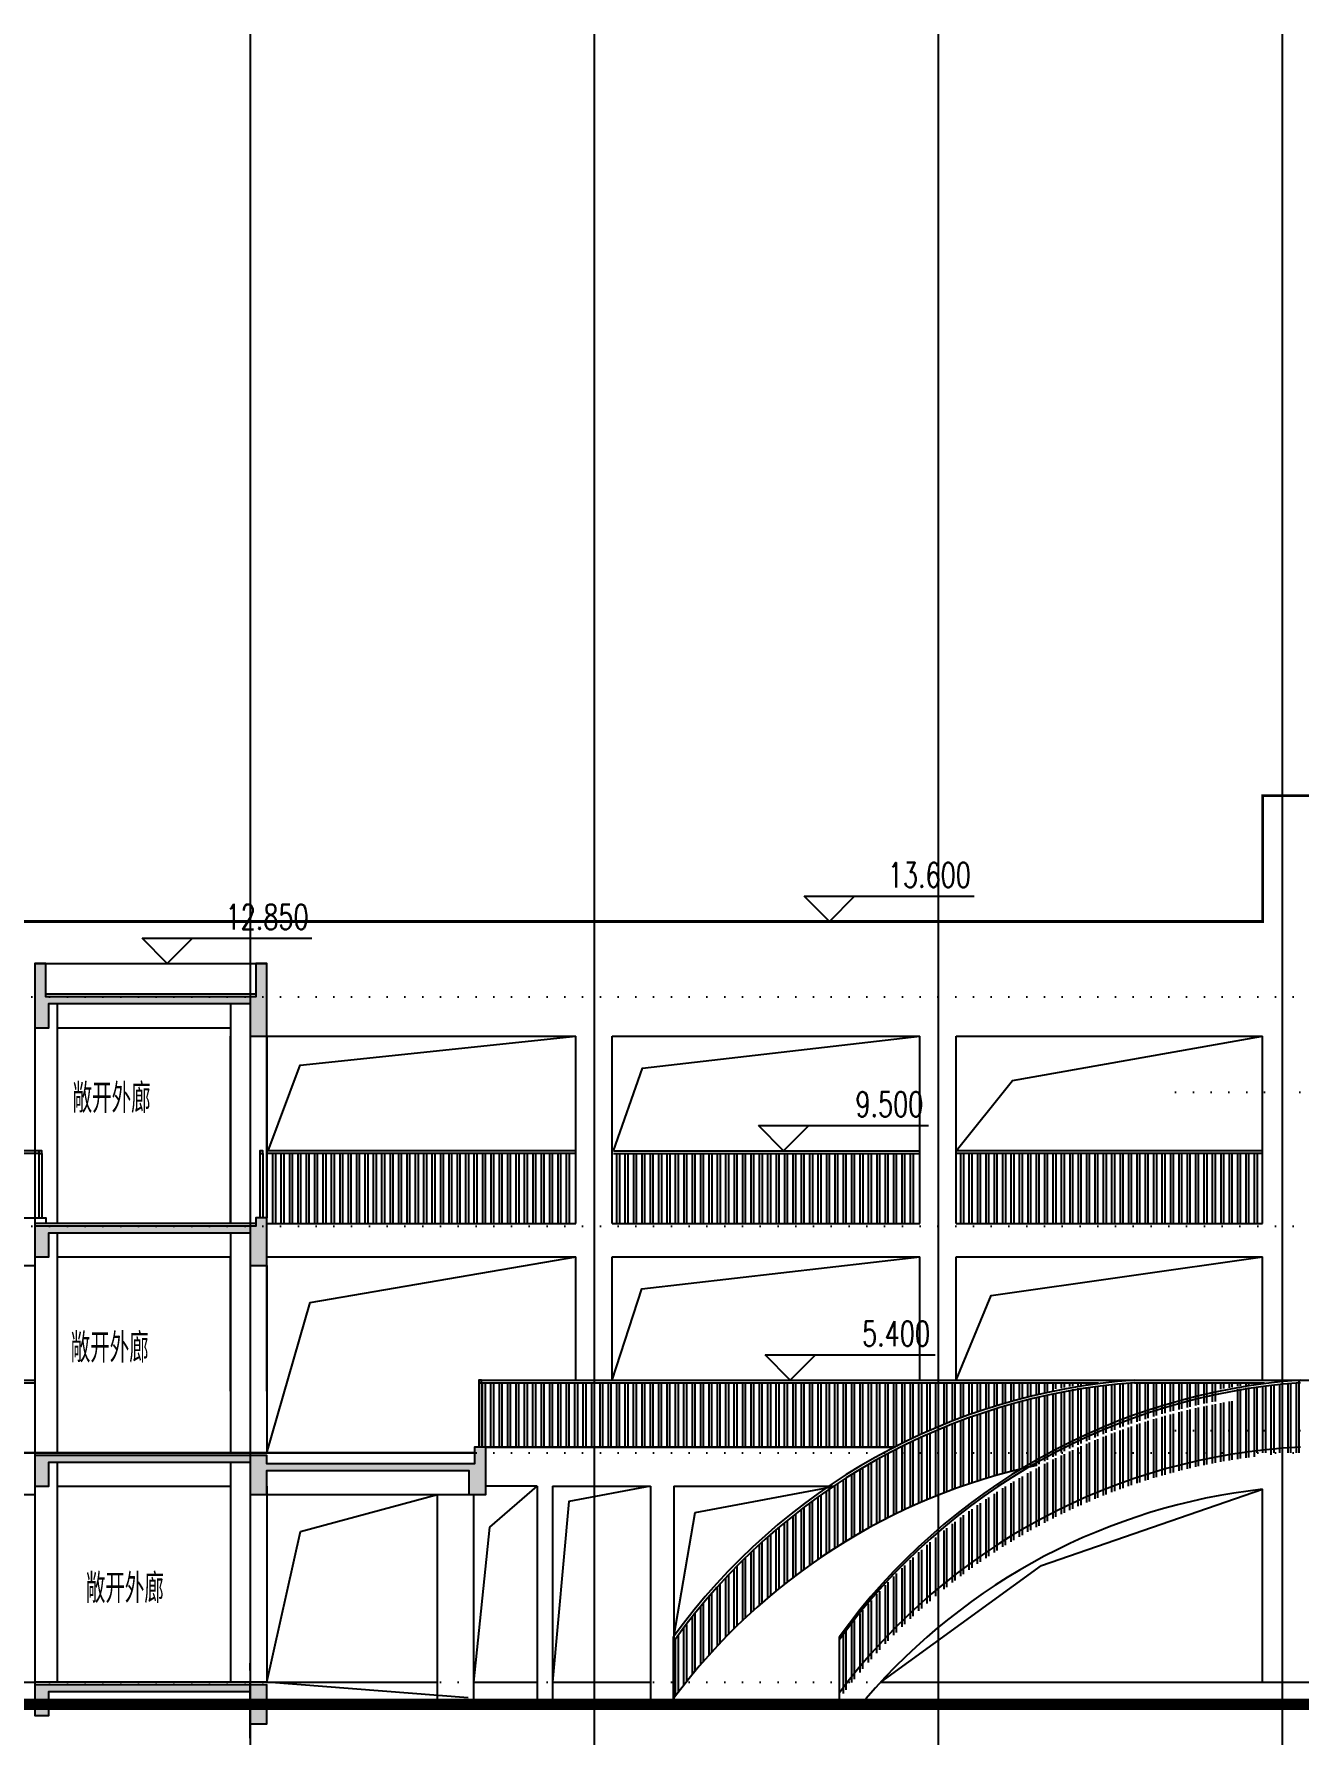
# Model space of a CAD drawing. Header units: millimetres. Extents: x -1048436 to -185795, y -983427 to 400387.
# Drawn here: x -734276 to -711662, y -853358 to -822942 of the extents above; entities that cross this region are included whole.
import ezdxf

# ---------------------------------------------------------------- set-up
doc = ezdxf.new("R2010")
doc.units = ezdxf.units.MM
doc.header["$LTSCALE"] = 500
doc.linetypes.add('1#游泳馆轴网$0$DOTE', pattern=[2.42, 2, -0.2, 0.02, -0.2])
doc.linetypes.add('DOT', pattern=[6.35, 0, -6.35])
for name, color, linetype in [('1#游泳馆轴网$0$建-轴线', 1, '1#游泳馆轴网$0$DOTE'), ('DIM_ELEV', 3, 'Continuous'), ('PUB_TEXT', 7, 'Continuous'), ('建-填充', 9, 'Continuous'), ('建-墙-混凝土墙', 6, 'Continuous'), ('建-文字', 4, 'Continuous'), ('建-楼梯-扶手栏杆', 3, 'Continuous'), ('建-看线', 8, 'Continuous'), ('楼层虚线', 1, 'Continuous')]:
    doc.layers.add(name, color=color, linetype=linetype)
doc.layers.add('建-非打-01', color=6, linetype='Continuous', plot=False)
doc.styles.add('_TCH_DIM', font='SIMPLEX', dxfattribs={"bigfont": 'GBCBIG'})
doc.styles.add('XD2008', font='xd-hzs.shx', dxfattribs={"width": 0.7, "bigfont": 'xd-hztxt.shx'})

msp = doc.modelspace()

# ---------------------------------------------------------------- hatches: boundary and pattern name
at = {"layer": '建-填充'}
h = msp.add_hatch(color=256, dxfattribs=at)
h.dxf.hatch_style = 1
h.paths.add_polyline_path([(-734263.3, -840710.4), (-734013.3, -840710.4), (-734013.3, -840280.4), (-730412.7, -840280.4), (-730412.7, -840860.4), (-730112.7, -840860.4), (-730112.7, -840160.4), (-730112.7, -839560.4), (-730312.7, -839560.4), (-730312.7, -840160.4), (-734063.3, -840160.4), (-734063.3, -839560.4), (-734263.3, -839560.4)])
h = msp.add_hatch(color=256, dxfattribs=at)
h.dxf.hatch_style = 1
h.paths.add_polyline_path([(-734263.3, -844260.4), (-734263.3, -844810.4), (-734013.3, -844810.4), (-734013.3, -844380.4), (-730412.7, -844380.4), (-730412.7, -844960.4), (-730112.7, -844960.4), (-730112.7, -844260.4), (-730112.7, -844110.4), (-730312.7, -844110.4), (-730312.7, -844260.4)])
h = msp.add_hatch(color=256, dxfattribs=at)
h.dxf.hatch_style = 1
h.paths.add_polyline_path([(-734263.3, -848360.4), (-734263.3, -848910.4), (-734013.3, -848910.4), (-734013.3, -848480.4), (-730412.7, -848480.4), (-730412.7, -849060.4), (-730112.7, -849060.4), (-730112.7, -848630.4), (-726500.5, -848630.4), (-726500.5, -849060.4), (-726200.5, -849060.4), (-726200.5, -848360.4), (-726200.5, -848210.4), (-726400.5, -848210.4), (-726400.5, -848510.4), (-730112.7, -848510.4), (-730112.7, -848360.4), (-730312.7, -848360.4)])
h = msp.add_hatch(color=256, dxfattribs=at)
h.dxf.hatch_style = 1
h.paths.add_polyline_path([(-734263.3, -852460.4), (-734263.3, -853010.4), (-734013.3, -853010.4), (-734013.3, -852580.4), (-730412.7, -852580.4), (-730412.7, -853160.4), (-730112.7, -853160.4), (-730112.7, -852460.4), (-730312.7, -852460.4)])

# ---------------------------------------------------------------- linework, layer by layer
for p, q in [((-712311.1, -838810.4), (-712311.1, -836560.4)), ((-712311.1, -836560.4), (-699062.4, -836560.4)), ((-742387.4, -838810.4), (-712311.1, -838810.4)), ((-734263.3, -839560.4), (-730112.7, -839560.4)), ((-733863.3, -840280.4), (-733863.3, -844210.4)), ((-730764.1, -840280.4), (-730764.1, -844210.4)), ((-734263.3, -840710.4), (-734263.3, -844260.4)), ((-730762.9, -844210.4), (-730762.9, -840860.4)), ((-730112.9, -840860.4), (-724587.4, -840860.4)), ((-730112.9, -844210.4), (-730112.9, -840860.4)), ((-730112.7, -840860.4), (-730112.7, -844110.4)), ((-724587.4, -844210.4), (-724587.4, -840860.4)), ((-723937.4, -840860.4), (-718437.4, -840860.4)), ((-723937.4, -844210.4), (-723937.4, -840860.4)), ((-718437.4, -844210.4), (-718437.4, -840860.4)), ((-717787.4, -840860.4), (-712311.1, -840860.4)), ((-717787.4, -844210.4), (-717787.4, -840860.4)), ((-712311.1, -844210.4), (-712311.1, -840860.4)), ((-733863.3, -844380.4), (-733863.3, -848310.4)), ((-730764.1, -844380.4), (-730764.1, -848310.4)), ((-734263.3, -844810.4), (-734263.3, -848360.4)), ((-730762.9, -847210.4), (-730762.9, -844810.4)), ((-730112.9, -847210.4), (-730112.9, -844810.4)), ((-729336.8, -845626.5), (-724587.4, -844810.4)), ((-724587.4, -847010.4), (-724587.4, -844810.4)), ((-723937.4, -847010.4), (-723937.4, -844810.4)), ((-718437.4, -847010.4), (-718437.4, -844810.4)), ((-717787.4, -847010.4), (-717787.4, -844810.4)), ((-712311.1, -847010.4), (-712311.1, -844810.4)), ((-738469.5, -844960.4), (-734263.3, -844960.4)), ((-730112.7, -844960.4), (-730112.7, -848310.4)), ((-730112.7, -848310.4), (-729336.8, -845626.5)), ((-718878.9, -848210.4), (-726200.5, -848210.4)), ((-726200.5, -848210.4), (-718878.9, -848210.4)), ((-726400.5, -848310.4), (-737864.7, -848310.4)), ((-737864.7, -848310.4), (-726400.5, -848310.4)), ((-733863.3, -848480.4), (-733863.3, -852410.4)), ((-730764.1, -848480.4), (-730764.1, -852410.4)), ((-738469.5, -849060.4), (-734263.3, -849060.4)), ((-734263.3, -848910.4), (-734263.3, -852410.4)), ((-730762.3, -848910.4), (-730762.3, -852410.4)), ((-730112.3, -848910.4), (-730112.7, -852410.4)), ((-730112.7, -849060.4), (-730112.7, -852410.4)), ((-730112.7, -849060.4), (-726500.5, -849060.4)), ((-727063.4, -852710.4), (-727063.4, -849060.4)), ((-726413.4, -852710.4), (-726413.4, -849060.4)), ((-725282.8, -848910.4), (-726200.5, -848910.4)), ((-725282.8, -848910.4), (-725282.8, -852710.4)), ((-725008.6, -848910.4), (-725008.6, -852710.4)), ((-725008.6, -848910.4), (-723252.9, -848910.4)), ((-725008.6, -848910.4), (-725008.6, -852710.4)), ((-723252.9, -848910.4), (-723252.9, -852710.4)), ((-722840.3, -848910.4), (-719948.2, -848910.4)), ((-722840.3, -848910.4), (-722840.3, -852710.4)), ((-712311.1, -852410.4), (-712311.1, -848963.8)), ((-722847.7, -851610.4), (-722847.7, -852710.4)), ((-738469.5, -852410.4), (-734263.3, -852410.4)), ((-730112.7, -852410.4), (-734263.3, -852410.4)), ((-734263, -852410.4), (-734263, -852710.4)), ((-730762.3, -852410.4), (-734263, -852410.4)), ((-726512.7, -852695.4), (-730112.7, -852410.4)), ((-730112.7, -852410.4), (-727063.4, -852410.4)), ((-726413.4, -852410.4), (-725282.8, -852410.4)), ((-725008.6, -852410.4), (-723252.9, -852410.4)), ((-719138.1, -852410.4), (-706712.4, -852410.4))]:
    msp.add_line(p, q)
for points, const_width in [([(-750581.2, -852710.4), (-750581.2, -829810.4), (-742387.4, -829810.4), (-742387.4, -838810.4), (-712311.1, -838810.4), (-712311.1, -836560.4), (-699062.4, -836560.4), (-699062.4, -840510.4), (-674762.4, -840510.4), (-674762.4, -849010.4), (-675362.4, -849010.4), (-675362.4, -852710.4)], 50), ([(-738469.5, -852810.4), (-668591, -852810.4)], 200)]:
    msp.add_lwpolyline(points, dxfattribs=dict(const_width=const_width))
for points in [[(-730312.7, -840110.4), (-734063.3, -840110.4)], [(-730087.4, -842910.4), (-729517.5, -841378.5), (-724587.4, -840860.4)], [(-723913.7, -842910.4), (-723397.7, -841435.2), (-718437.4, -840860.4)], [(-717787.4, -842910.4), (-716780.2, -841654.3), (-712311.1, -840860.4)], [(-738669.5, -843410.4), (-738669.5, -843310.4), (-738395.4, -843310.4), (-736835.4, -844110.4), (-734063.3, -844110.4), (-734063.3, -844210.4)], [(-730312.7, -844210.4), (-734263.3, -844210.4)], [(-730112.9, -844210.4), (-724587.4, -844210.4)], [(-723937.4, -844210.4), (-718437.4, -844210.4)], [(-717787.4, -844210.4), (-712311.1, -844210.4)], [(-730112.9, -844810.4), (-724587.4, -844810.4)], [(-723937.4, -844810.4), (-718437.4, -844810.4)], [(-723937.4, -847010.4), (-723407.2, -845377.6), (-718437.4, -844810.4)], [(-717787.4, -844810.4), (-712311.1, -844810.4)], [(-717787.4, -847010.4), (-717167.5, -845501.7), (-712311.1, -844810.4)], [(-726400.5, -848310.4), (-737864.7, -848310.4)], [(-730112.7, -852410.4), (-729510.5, -849718.6), (-727063.4, -849060.4)], [(-726413.4, -852410.4), (-726128.3, -849639.8), (-725282.8, -848910.4)], [(-723252.9, -848910.4), (-724715.8, -849183), (-725008.6, -852410.4)], [(-722840.3, -851600.4), (-722457.1, -849382.2), (-719948.2, -848910.4)], [(-719138.1, -852410.4), (-716262.9, -850327), (-712311.1, -848963.8)]]:
    msp.add_lwpolyline(points)
for centre, start, end in [((-711111.6, -859124.4), 92.75822, 143.40491), ((-714075.1, -859224.4), 102.04731, 143.40491), ((-711111.6, -859824.4), 96.30247, 139.37785)]:
    msp.add_arc(centre, 10926.6, start, end)
at = {"layer": '1#游泳馆轴网$0$建-轴线'}
msp.add_lwpolyline([(-730412.7, -854624.8), (-730412.7, -852074.2)], dxfattribs=at)
at = {"layer": 'DIM_ELEV'}
for p, q in [((-720054.9, -838810.4), (-720504.9, -838360.4)), ((-720504.9, -838360.4), (-717467.4, -838360.4)), ((-720054.9, -838810.4), (-719604.9, -838360.4)), ((-721104.9, -838810.4), (-719604.9, -838810.4)), ((-731894.2, -839560.4), (-732344.2, -839110.4)), ((-732344.2, -839110.4), (-729306.7, -839110.4)), ((-731894.2, -839560.4), (-731444.2, -839110.4)), ((-732944.2, -839560.4), (-731444.2, -839560.4)), ((-720874.4, -842910.4), (-721324.4, -842460.4)), ((-721324.4, -842460.4), (-718286.9, -842460.4)), ((-720874.4, -842910.4), (-720424.4, -842460.4)), ((-721924.4, -842910.4), (-720424.4, -842910.4)), ((-720755, -847010.4), (-721205, -846560.4)), ((-721205, -846560.4), (-718167.5, -846560.4)), ((-720755, -847010.4), (-720305, -846560.4)), ((-721805, -847010.4), (-720305, -847010.4))]:
    msp.add_line(p, q, dxfattribs=at)
at = {"layer": '建-墙-混凝土墙'}
for points in [[(-734263.3, -840710.4), (-734013.3, -840710.4), (-734013.3, -840280.4), (-730412.7, -840280.4), (-730412.7, -840860.4), (-730112.7, -840860.4), (-730112.7, -840160.4), (-730112.7, -839560.4), (-730312.7, -839560.4), (-730312.7, -840160.4), (-734063.3, -840160.4), (-734063.3, -839560.4), (-734263.3, -839560.4), (-734263.3, -840710.4)], [(-734263.3, -848360.4), (-734263.3, -848910.4), (-734013.3, -848910.4), (-734013.3, -848480.4), (-730412.7, -848480.4), (-730412.7, -849060.4), (-730112.7, -849060.4), (-730112.7, -848630.4), (-726500.5, -848630.4), (-726500.5, -849060.4), (-726200.5, -849060.4), (-726200.5, -848360.4), (-726200.5, -848210.4), (-726400.5, -848210.4), (-726400.5, -848510.4), (-730112.7, -848510.4), (-730112.7, -848360.4), (-730112.7, -848360.4), (-730312.7, -848360.4), (-730312.7, -848360.4), (-734263.3, -848360.4)]]:
    msp.add_lwpolyline(points, dxfattribs=at)
for points in [[(-734263.3, -844260.4), (-734263.3, -844810.4), (-734013.3, -844810.4), (-734013.3, -844380.4), (-730412.7, -844380.4), (-730412.7, -844960.4), (-730112.7, -844960.4), (-730112.7, -844260.4), (-730112.7, -844110.4), (-730312.7, -844110.4), (-730312.7, -844260.4)], [(-734263.3, -852460.4), (-734263.3, -853010.4), (-734013.3, -853010.4), (-734013.3, -852580.4), (-730412.7, -852580.4), (-730412.7, -853160.4), (-730112.7, -853160.4), (-730112.7, -852460.4), (-730112.7, -852460.4), (-730312.7, -852460.4), (-730312.7, -852460.4)]]:
    msp.add_lwpolyline(points, close=True, dxfattribs=at)
at = {"layer": '建-楼梯-扶手栏杆'}
for p, q in [((-734188.3, -842960.4), (-736871.6, -842960.4)), ((-734188.3, -842910.4), (-736859.5, -842910.4)), ((-734188.3, -842960.4), (-734188.3, -844110.4)), ((-734138.3, -842960.4), (-734138.3, -844110.4)), ((-730237.7, -842960.4), (-730237.7, -844110.4)), ((-730187.7, -842960.4), (-730187.7, -844110.4)), ((-724611.1, -842910.4), (-730087.4, -842910.4)), ((-724611.1, -842960.4), (-730087.4, -842960.4)), ((-730011.1, -842960.4), (-730011.1, -844210.4)), ((-729961.1, -842960.4), (-729961.1, -844210.4)), ((-729861.1, -842960.4), (-729861.1, -844210.4)), ((-729811.1, -842960.4), (-729811.1, -844210.4)), ((-729711.1, -842960.4), (-729711.1, -844210.4)), ((-729661.1, -842960.4), (-729661.1, -844210.4)), ((-729561.1, -842960.4), (-729561.1, -844210.4)), ((-729511.1, -842960.4), (-729511.1, -844210.4)), ((-729411.1, -842960.4), (-729411.1, -844210.4)), ((-729361.1, -842960.4), (-729361.1, -844210.4)), ((-729261.1, -842960.4), (-729261.1, -844210.4)), ((-729211.1, -842960.4), (-729211.1, -844210.4)), ((-729111.1, -842960.4), (-729111.1, -844210.4)), ((-729061.1, -842960.4), (-729061.1, -844210.4)), ((-728961.1, -842960.4), (-728961.1, -844210.4)), ((-728911.1, -842960.4), (-728911.1, -844210.4)), ((-728811.1, -842960.4), (-728811.1, -844210.4)), ((-728761.1, -842960.4), (-728761.1, -844210.4)), ((-728661.1, -842960.4), (-728661.1, -844210.4)), ((-728611.1, -842960.4), (-728611.1, -844210.4)), ((-728511.1, -842960.4), (-728511.1, -844210.4)), ((-728461.1, -842960.4), (-728461.1, -844210.4)), ((-728361.1, -842960.4), (-728361.1, -844210.4)), ((-728311.1, -842960.4), (-728311.1, -844210.4)), ((-728211.1, -842960.4), (-728211.1, -844210.4)), ((-728161.1, -842960.4), (-728161.1, -844210.4)), ((-728061.1, -842960.4), (-728061.1, -844210.4)), ((-728011.1, -842960.4), (-728011.1, -844210.4)), ((-727911.1, -842960.4), (-727911.1, -844210.4)), ((-727861.1, -842960.4), (-727861.1, -844210.4)), ((-727761.1, -842960.4), (-727761.1, -844210.4)), ((-727711.1, -842960.4), (-727711.1, -844210.4)), ((-727611.1, -842960.4), (-727611.1, -844210.4)), ((-727561.1, -842960.4), (-727561.1, -844210.4)), ((-727461.1, -842960.4), (-727461.1, -844210.4)), ((-727411.1, -842960.4), (-727411.1, -844210.4)), ((-727311.1, -842960.4), (-727311.1, -844210.4)), ((-727261.1, -842960.4), (-727261.1, -844210.4)), ((-727161.1, -842960.4), (-727161.1, -844210.4)), ((-727111.1, -842960.4), (-727111.1, -844210.4)), ((-727011.1, -842960.4), (-727011.1, -844210.4)), ((-726961.1, -842960.4), (-726961.1, -844210.4)), ((-726861.1, -842960.4), (-726861.1, -844210.4)), ((-726811.1, -842960.4), (-726811.1, -844210.4)), ((-726711.1, -842960.4), (-726711.1, -844210.4)), ((-726661.1, -842960.4), (-726661.1, -844210.4)), ((-726561.1, -842960.4), (-726561.1, -844210.4)), ((-726511.1, -842960.4), (-726511.1, -844210.4)), ((-726411.1, -842960.4), (-726411.1, -844210.4)), ((-726361.1, -842960.4), (-726361.1, -844210.4)), ((-726261.1, -842960.4), (-726261.1, -844210.4)), ((-726211.1, -842960.4), (-726211.1, -844210.4)), ((-726111.1, -842960.4), (-726111.1, -844210.4)), ((-726061.1, -842960.4), (-726061.1, -844210.4)), ((-725961.1, -842960.4), (-725961.1, -844210.4)), ((-725911.1, -842960.4), (-725911.1, -844210.4)), ((-725811.1, -842960.4), (-725811.1, -844210.4)), ((-725761.1, -842960.4), (-725761.1, -844210.4)), ((-725661.1, -842960.4), (-725661.1, -844210.4)), ((-725611.1, -842960.4), (-725611.1, -844210.4)), ((-725511.1, -842960.4), (-725511.1, -844210.4)), ((-725461.1, -842960.4), (-725461.1, -844210.4)), ((-725361.1, -842960.4), (-725361.1, -844210.4)), ((-725311.1, -842960.4), (-725311.1, -844210.4)), ((-725211.1, -842960.4), (-725211.1, -844210.4)), ((-725161.1, -842960.4), (-725161.1, -844210.4)), ((-725061.1, -842960.4), (-725061.1, -844210.4)), ((-725011.1, -842960.4), (-725011.1, -844210.4)), ((-724911.1, -842960.4), (-724911.1, -844210.4)), ((-724861.1, -842960.4), (-724861.1, -844210.4)), ((-724761.1, -842960.4), (-724761.1, -844210.4)), ((-724711.1, -842960.4), (-724711.1, -844210.4)), ((-723913.7, -842910.4), (-718437.4, -842910.4)), ((-723913.7, -842960.4), (-718437.4, -842960.4)), ((-723861.1, -842960.4), (-723861.1, -844210.4)), ((-723811.1, -842960.4), (-723811.1, -844210.4)), ((-723711.1, -842960.4), (-723711.1, -844210.4)), ((-723661.1, -842960.4), (-723661.1, -844210.4)), ((-723561.1, -842960.4), (-723561.1, -844210.4)), ((-723511.1, -842960.4), (-723511.1, -844210.4)), ((-723411.1, -842960.4), (-723411.1, -844210.4)), ((-723361.1, -842960.4), (-723361.1, -844210.4)), ((-723261.1, -842960.4), (-723261.1, -844210.4)), ((-723211.1, -842960.4), (-723211.1, -844210.4)), ((-723111.1, -842960.4), (-723111.1, -844210.4)), ((-723061.1, -842960.4), (-723061.1, -844210.4)), ((-722961.1, -842960.4), (-722961.1, -844210.4)), ((-722911.1, -842960.4), (-722911.1, -844210.4)), ((-722811.1, -842960.4), (-722811.1, -844210.4)), ((-722761.1, -842960.4), (-722761.1, -844210.4)), ((-722661.1, -842960.4), (-722661.1, -844210.4)), ((-722611.1, -842960.4), (-722611.1, -844210.4)), ((-722511.1, -842960.4), (-722511.1, -844210.4)), ((-722461.1, -842960.4), (-722461.1, -844210.4)), ((-722361.1, -842960.4), (-722361.1, -844210.4)), ((-722311.1, -842960.4), (-722311.1, -844210.4)), ((-722211.1, -842960.4), (-722211.1, -844210.4)), ((-722161.1, -842960.4), (-722161.1, -844210.4)), ((-722061.1, -842960.4), (-722061.1, -844210.4)), ((-722011.1, -842960.4), (-722011.1, -844210.4)), ((-721911.1, -842960.4), (-721911.1, -844210.4)), ((-721861.1, -842960.4), (-721861.1, -844210.4)), ((-721761.1, -842960.4), (-721761.1, -844210.4)), ((-721711.1, -842960.4), (-721711.1, -844210.4)), ((-721611.1, -842960.4), (-721611.1, -844210.4)), ((-721561.1, -842960.4), (-721561.1, -844210.4)), ((-721461.1, -842960.4), (-721461.1, -844210.4)), ((-721411.1, -842960.4), (-721411.1, -844210.4)), ((-721311.1, -842960.4), (-721311.1, -844210.4)), ((-721261.1, -842960.4), (-721261.1, -844210.4)), ((-721161.1, -842960.4), (-721161.1, -844210.4)), ((-721111.1, -842960.4), (-721111.1, -844210.4)), ((-721011.1, -842960.4), (-721011.1, -844210.4)), ((-720961.1, -842960.4), (-720961.1, -844210.4)), ((-720861.1, -842960.4), (-720861.1, -844210.4)), ((-720811.1, -842960.4), (-720811.1, -844210.4)), ((-720711.1, -842960.4), (-720711.1, -844210.4)), ((-720661.1, -842960.4), (-720661.1, -844210.4)), ((-720561.1, -842960.4), (-720561.1, -844210.4)), ((-720511.1, -842960.4), (-720511.1, -844210.4)), ((-720411.1, -842960.4), (-720411.1, -844210.4)), ((-720361.1, -842960.4), (-720361.1, -844210.4)), ((-720261.1, -842960.4), (-720261.1, -844210.4)), ((-720211.1, -842960.4), (-720211.1, -844210.4)), ((-720111.1, -842960.4), (-720111.1, -844210.4)), ((-720061.1, -842960.4), (-720061.1, -844210.4)), ((-719961.1, -842960.4), (-719961.1, -844210.4)), ((-719911.1, -842960.4), (-719911.1, -844210.4)), ((-719811.1, -842960.4), (-719811.1, -844210.4)), ((-719761.1, -842960.4), (-719761.1, -844210.4)), ((-719661.1, -842960.4), (-719661.1, -844210.4)), ((-719611.1, -842960.4), (-719611.1, -844210.4)), ((-719511.1, -842960.4), (-719511.1, -844210.4)), ((-719461.1, -842960.4), (-719461.1, -844210.4)), ((-719361.1, -842960.4), (-719361.1, -844210.4)), ((-719311.1, -842960.4), (-719311.1, -844210.4)), ((-719211.1, -842960.4), (-719211.1, -844210.4)), ((-719161.1, -842960.4), (-719161.1, -844210.4)), ((-719061.1, -842960.4), (-719061.1, -844210.4)), ((-719011.1, -842960.4), (-719011.1, -844210.4)), ((-718911.1, -842960.4), (-718911.1, -844210.4)), ((-718861.1, -842960.4), (-718861.1, -844210.4)), ((-718761.1, -842960.4), (-718761.1, -844210.4)), ((-718711.1, -842960.4), (-718711.1, -844210.4)), ((-718611.1, -842960.4), (-718611.1, -844210.4)), ((-718561.1, -842960.4), (-718561.1, -844210.4)), ((-712311.1, -842910.4), (-717787.4, -842910.4)), ((-712311.1, -842960.4), (-717787.4, -842960.4)), ((-717711.1, -842960.4), (-717711.1, -844210.4)), ((-717661.1, -842960.4), (-717661.1, -844210.4)), ((-717561.1, -842960.4), (-717561.1, -844210.4)), ((-717511.1, -842960.4), (-717511.1, -844210.4)), ((-717411.1, -842960.4), (-717411.1, -844210.4)), ((-717361.1, -842960.4), (-717361.1, -844210.4)), ((-717261.1, -842960.4), (-717261.1, -844210.4)), ((-717211.1, -842960.4), (-717211.1, -844210.4)), ((-717111.1, -842960.4), (-717111.1, -844210.4)), ((-717061.1, -842960.4), (-717061.1, -844210.4)), ((-716961.1, -842960.4), (-716961.1, -844210.4)), ((-716911.1, -842960.4), (-716911.1, -844210.4)), ((-716811.1, -842960.4), (-716811.1, -844210.4)), ((-716761.1, -842960.4), (-716761.1, -844210.4)), ((-716661.1, -842960.4), (-716661.1, -844210.4)), ((-716611.1, -842960.4), (-716611.1, -844210.4)), ((-716511.1, -842960.4), (-716511.1, -844210.4)), ((-716461.1, -842960.4), (-716461.1, -844210.4)), ((-716361.1, -842960.4), (-716361.1, -844210.4)), ((-716311.1, -842960.4), (-716311.1, -844210.4)), ((-716211.1, -842960.4), (-716211.1, -844210.4)), ((-716161.1, -842960.4), (-716161.1, -844210.4)), ((-716061.1, -842960.4), (-716061.1, -844210.4)), ((-716011.1, -842960.4), (-716011.1, -844210.4)), ((-715911.1, -842960.4), (-715911.1, -844210.4)), ((-715861.1, -842960.4), (-715861.1, -844210.4)), ((-715761.1, -842960.4), (-715761.1, -844210.4)), ((-715711.1, -842960.4), (-715711.1, -844210.4)), ((-715611.1, -842960.4), (-715611.1, -844210.4)), ((-715561.1, -842960.4), (-715561.1, -844210.4)), ((-715461.1, -842960.4), (-715461.1, -844210.4)), ((-715411.1, -842960.4), (-715411.1, -844210.4)), ((-715311.1, -842960.4), (-715311.1, -844210.4)), ((-715261.1, -842960.4), (-715261.1, -844210.4)), ((-715161.1, -842960.4), (-715161.1, -844210.4)), ((-715111.1, -842960.4), (-715111.1, -844210.4)), ((-715011.1, -842960.4), (-715011.1, -844210.4)), ((-714961.1, -842960.4), (-714961.1, -844210.4)), ((-714861.1, -842960.4), (-714861.1, -844210.4)), ((-714811.1, -842960.4), (-714811.1, -844210.4)), ((-714711.1, -842960.4), (-714711.1, -844210.4)), ((-714661.1, -842960.4), (-714661.1, -844210.4)), ((-714561.1, -842960.4), (-714561.1, -844210.4)), ((-714511.1, -842960.4), (-714511.1, -844210.4)), ((-714411.1, -842960.4), (-714411.1, -844210.4)), ((-714361.1, -842960.4), (-714361.1, -844210.4)), ((-714261.1, -842960.4), (-714261.1, -844210.4)), ((-714211.1, -842960.4), (-714211.1, -844210.4)), ((-714111.1, -842960.4), (-714111.1, -844210.4)), ((-714061.1, -842960.4), (-714061.1, -844210.4)), ((-713961.1, -842960.4), (-713961.1, -844210.4)), ((-713911.1, -842960.4), (-713911.1, -844210.4)), ((-713811.1, -842960.4), (-713811.1, -844210.4)), ((-713761.1, -842960.4), (-713761.1, -844210.4)), ((-713661.1, -842960.4), (-713661.1, -844210.4)), ((-713611.1, -842960.4), (-713611.1, -844210.4)), ((-713511.1, -842960.4), (-713511.1, -844210.4)), ((-713461.1, -842960.4), (-713461.1, -844210.4)), ((-713361.1, -842960.4), (-713361.1, -844210.4)), ((-713311.1, -842960.4), (-713311.1, -844210.4)), ((-713211.1, -842960.4), (-713211.1, -844210.4)), ((-713161.1, -842960.4), (-713161.1, -844210.4)), ((-713061.1, -842960.4), (-713061.1, -844210.4)), ((-713011.1, -842960.4), (-713011.1, -844210.4)), ((-712911.1, -842960.4), (-712911.1, -844210.4)), ((-712861.1, -842960.4), (-712861.1, -844210.4)), ((-712761.1, -842960.4), (-712761.1, -844210.4)), ((-712711.1, -842960.4), (-712711.1, -844210.4)), ((-712611.1, -842960.4), (-712611.1, -844210.4)), ((-712561.1, -842960.4), (-712561.1, -844210.4)), ((-712461.1, -842960.4), (-712461.1, -844210.4)), ((-712411.1, -842960.4), (-712411.1, -844210.4)), ((-737864.7, -847010.4), (-734263.3, -847010.4)), ((-737864.7, -847060.4), (-734263.3, -847060.4)), ((-726325.2, -847010.4), (-706112.4, -847010.4)), ((-726325.2, -847060.4), (-715243.5, -847060.4)), ((-726325.2, -847060.4), (-726325.2, -848210.4)), ((-726275.2, -847060.4), (-726275.2, -848210.4)), ((-726262.4, -847060.4), (-726262.4, -848210.4)), ((-726212.4, -847060.4), (-726212.4, -848210.4)), ((-726112.4, -847060.4), (-726112.4, -848210.4)), ((-726062.4, -847060.4), (-726062.4, -848210.4)), ((-725962.4, -847060.4), (-725962.4, -848210.4)), ((-725912.4, -847060.4), (-725912.4, -848210.4)), ((-725812.4, -847060.4), (-725812.4, -848210.4)), ((-725762.4, -847060.4), (-725762.4, -848210.4)), ((-725662.4, -847060.4), (-725662.4, -848210.4)), ((-725612.4, -847060.4), (-725612.4, -848210.4)), ((-725512.4, -847060.4), (-725512.4, -848210.4)), ((-725462.4, -847060.4), (-725462.4, -848210.4)), ((-725362.4, -847060.4), (-725362.4, -848210.4)), ((-725312.4, -847060.4), (-725312.4, -848210.4)), ((-725212.4, -847060.4), (-725212.4, -848210.4)), ((-725162.4, -847060.4), (-725162.4, -848210.4)), ((-725062.4, -847060.4), (-725062.4, -848210.4)), ((-725012.4, -847060.4), (-725012.4, -848210.4)), ((-724912.4, -847060.4), (-724912.4, -848210.4)), ((-724862.4, -847060.4), (-724862.4, -848210.4)), ((-724762.4, -847060.4), (-724762.4, -848210.4)), ((-724712.4, -847060.4), (-724712.4, -848210.4)), ((-724612.4, -847060.4), (-724612.4, -848210.4)), ((-724562.4, -847060.4), (-724562.4, -848210.4)), ((-724462.4, -847060.4), (-724462.4, -848210.4)), ((-724412.4, -847060.4), (-724412.4, -848210.4)), ((-724312.4, -847060.4), (-724312.4, -848210.4)), ((-724262.4, -847060.4), (-724262.4, -848210.4)), ((-724162.4, -847060.4), (-724162.4, -848210.4)), ((-724112.4, -847060.4), (-724112.4, -848210.4)), ((-724012.4, -847060.4), (-724012.4, -848210.4)), ((-723962.4, -847060.4), (-723962.4, -848210.4)), ((-723862.4, -847060.4), (-723862.4, -848210.4)), ((-723812.4, -847060.4), (-723812.4, -848210.4)), ((-723712.4, -847060.4), (-723712.4, -848210.4)), ((-723662.4, -847060.4), (-723662.4, -848210.4)), ((-723562.4, -847060.4), (-723562.4, -848210.4)), ((-723512.4, -847060.4), (-723512.4, -848210.4)), ((-723412.4, -847060.4), (-723412.4, -848210.4)), ((-723362.4, -847060.4), (-723362.4, -848210.4)), ((-723262.4, -847060.4), (-723262.4, -848210.4)), ((-723212.4, -847060.4), (-723212.4, -848210.4)), ((-723112.4, -847060.4), (-723112.4, -848210.4)), ((-723062.4, -847060.4), (-723062.4, -848210.4)), ((-722962.4, -847060.4), (-722962.4, -848210.4)), ((-722912.4, -847060.4), (-722912.4, -848210.4)), ((-722812.4, -847060.4), (-722812.4, -848210.4)), ((-722762.4, -847060.4), (-722762.4, -848210.4)), ((-722662.4, -847060.4), (-722662.4, -848210.4)), ((-722612.4, -847060.4), (-722612.4, -848210.4)), ((-722512.4, -847060.4), (-722512.4, -848210.4)), ((-722462.4, -847060.4), (-722462.4, -848210.4)), ((-722362.4, -847060.4), (-722362.4, -848210.4)), ((-722312.4, -847060.4), (-722312.4, -848210.4)), ((-722212.4, -847060.4), (-722212.4, -848210.4)), ((-722162.4, -847060.4), (-722162.4, -848210.4)), ((-722062.4, -847060.4), (-722062.4, -848210.4)), ((-722012.4, -847060.4), (-722012.4, -848210.4)), ((-721912.4, -847060.4), (-721912.4, -848210.4)), ((-721862.4, -847060.4), (-721862.4, -848210.4)), ((-721762.4, -847060.4), (-721762.4, -848210.4)), ((-721712.4, -847060.4), (-721712.4, -848210.4)), ((-721612.4, -847060.4), (-721612.4, -848210.4)), ((-721562.4, -847060.4), (-721562.4, -848210.4)), ((-721462.4, -847060.4), (-721462.4, -848210.4)), ((-721412.4, -847060.4), (-721412.4, -848210.4)), ((-721312.4, -847060.4), (-721312.4, -848210.4)), ((-721262.4, -847060.4), (-721262.4, -848210.4)), ((-721162.4, -847060.4), (-721162.4, -848210.4)), ((-721112.4, -847060.4), (-721112.4, -848210.4)), ((-721012.4, -847060.4), (-721012.4, -848210.4)), ((-720962.4, -847060.4), (-720962.4, -848210.4)), ((-720862.4, -847060.4), (-720862.4, -848210.4)), ((-720812.4, -847060.4), (-720812.4, -848210.4)), ((-720712.4, -847060.4), (-720712.4, -848210.4)), ((-720662.4, -847060.4), (-720662.4, -848210.4)), ((-720562.4, -847060.4), (-720562.4, -848210.4)), ((-720512.4, -847060.4), (-720512.4, -848210.4)), ((-720412.4, -847060.4), (-720412.4, -848210.4)), ((-720362.4, -847060.4), (-720362.4, -848210.4)), ((-720262.4, -847060.4), (-720262.4, -848210.4)), ((-720212.4, -847060.4), (-720212.4, -848210.4)), ((-720112.4, -847060.4), (-720112.4, -848210.4)), ((-720062.4, -847060.4), (-720062.4, -848210.4)), ((-719962.4, -847060.4), (-719962.4, -848210.4)), ((-719912.4, -847060.4), (-719912.4, -848210.4)), ((-719812.4, -847060.4), (-719812.4, -848210.4)), ((-719762.4, -847060.4), (-719762.4, -848210.4)), ((-719662.4, -847060.4), (-719662.4, -848210.4)), ((-719612.4, -847060.4), (-719612.4, -848210.4)), ((-719512.4, -847060.4), (-719512.4, -848210.4)), ((-719462.4, -847060.4), (-719462.4, -848210.4)), ((-719362.4, -847060.4), (-719362.4, -848210.4)), ((-719312.4, -847060.4), (-719312.4, -848210.4)), ((-719212.4, -847060.4), (-719212.4, -848210.4)), ((-719162.4, -847060.4), (-719162.4, -848210.4)), ((-719062.4, -847060.4), (-719062.4, -848210.4)), ((-719012.4, -847060.4), (-719012.4, -848210.4)), ((-718912.4, -847060.4), (-718912.4, -848226.9)), ((-718862.4, -847060.4), (-718862.4, -848194.4)), ((-718762.4, -847060.4), (-718762.4, -848144.1)), ((-718712.4, -847060.4), (-718712.4, -848119.5)), ((-718612.4, -847060.4), (-718612.4, -848071.1)), ((-718562.4, -847060.4), (-718562.4, -848047.3)), ((-718462.4, -847060.4), (-718462.4, -848000.7)), ((-718412.4, -847060.4), (-718412.4, -847977.9)), ((-718312.4, -847060.4), (-718312.4, -847933.1)), ((-718262.4, -847060.4), (-718262.4, -847911.2)), ((-718162.4, -847060.4), (-718162.4, -847868.1)), ((-718112.4, -847060.4), (-718112.4, -850835.1)), ((-718012.4, -847060.4), (-718012.4, -847805.7)), ((-717962.4, -847060.4), (-717962.4, -847785.5)), ((-717862.4, -847060.4), (-717862.4, -847745.9)), ((-717812.4, -847060.4), (-717812.4, -847726.5)), ((-717712.4, -847060.4), (-717712.4, -847688.5)), ((-717662.4, -847060.4), (-717662.4, -847670)), ((-717562.4, -847060.4), (-717562.4, -847633.6)), ((-717512.4, -847060.4), (-717512.4, -847615.9)), ((-717412.4, -847060.4), (-717412.4, -847581.2)), ((-717362.4, -847060.4), (-717362.4, -847564.2)), ((-717262.4, -847060.4), (-717262.4, -847531.1)), ((-717212.4, -847060.4), (-717212.4, -847514.9)), ((-717112.4, -847060.4), (-717112.4, -847483.3)), ((-717062.4, -847060.4), (-717062.4, -847467.9)), ((-716962.4, -847060.4), (-716962.4, -847437.9)), ((-716912.4, -847060.4), (-716912.4, -847423.3)), ((-716812.4, -847060.4), (-716812.4, -847394.8)), ((-716762.4, -847060.4), (-716762.4, -847380.9)), ((-716662.4, -847060.4), (-716662.4, -847353.9)), ((-716612.4, -847060.4), (-716612.4, -847340.8)), ((-716512.4, -847060.4), (-716512.4, -847315.3)), ((-716462.4, -847060.4), (-716462.4, -847302.9)), ((-716362.4, -847060.4), (-716362.4, -847278.9)), ((-716312.4, -847060.4), (-716312.4, -847267.2)), ((-716212.4, -847060.4), (-716212.4, -847244.6)), ((-716162.4, -847060.4), (-716162.4, -847233.7)), ((-716062.4, -847060.4), (-716062.4, -847212.6)), ((-716012.4, -847060.4), (-716012.4, -847170.9)), ((-715912.4, -847060.4), (-715912.4, -847153.3)), ((-715862.4, -847060.4), (-715862.4, -847144.9)), ((-715762.4, -847060.4), (-715762.4, -847128.8)), ((-715712.4, -847060.4), (-715712.4, -847121.1)), ((-715612.4, -847060.4), (-715612.4, -847106.4)), ((-715562.4, -847060.4), (-715562.4, -847099.5)), ((-715462.4, -847060.4), (-715462.4, -847086.2)), ((-715412.4, -847060.4), (-715412.4, -847079.9)), ((-715312.4, -847060.4), (-715312.4, -847068)), ((-715262.4, -847060.4), (-715262.4, -847062.5)), ((-714712.4, -847066.4), (-714712.4, -847808.1)), ((-714662.4, -847063.6), (-714662.4, -847790.8)), ((-714599.7, -847060.4), (-712280.1, -847060.4)), ((-714562.4, -847060.4), (-714562.4, -847757)), ((-714512.4, -847060.4), (-714512.4, -847740.5)), ((-714412.4, -847060.4), (-714412.4, -847708.3)), ((-714362.4, -847060.4), (-714362.4, -847692.5)), ((-714262.4, -847060.4), (-714262.4, -847661.9)), ((-714212.4, -847060.4), (-714212.4, -847647)), ((-714112.4, -847060.4), (-714112.4, -847617.9)), ((-714062.4, -847060.4), (-714062.4, -847603.7)), ((-713962.4, -847060.4), (-713962.4, -847576.2)), ((-713912.4, -847060.4), (-713912.4, -847562.8)), ((-713812.4, -847060.4), (-713812.4, -847536.8)), ((-713762.4, -847060.4), (-713762.4, -847524.2)), ((-713662.4, -847060.4), (-713662.4, -847499.7)), ((-713612.4, -847060.4), (-713612.4, -847487.8)), ((-713512.4, -847060.4), (-713512.4, -847464.8)), ((-713462.4, -847060.4), (-713462.4, -847453.6)), ((-713362.4, -847060.4), (-713362.4, -847432.1)), ((-713312.4, -847060.4), (-713312.4, -847421.7)), ((-713212.4, -847060.4), (-713212.4, -847401.6)), ((-713162.4, -847060.4), (-713162.4, -847391.9)), ((-713062.4, -847060.4), (-713062.4, -847173.3)), ((-713012.4, -847060.4), (-713012.4, -847164.4)), ((-712912.4, -847060.4), (-712912.4, -847147.2)), ((-712862.4, -847060.4), (-712862.4, -847138.9)), ((-712762.4, -847060.4), (-712762.4, -847123.2)), ((-712712.4, -847060.4), (-712712.4, -847115.7)), ((-712612.4, -847060.4), (-712612.4, -847101.3)), ((-712562.4, -847060.4), (-712562.4, -847094.5)), ((-712462.4, -847060.4), (-712462.4, -847081.6)), ((-712412.4, -847060.4), (-712412.4, -847075.5)), ((-712312.4, -847060.4), (-712312.4, -847063.9)), ((-711962.4, -847060.4), (-711962.4, -848310.4)), ((-711812.4, -847070.3), (-711812.4, -848310.4)), ((-711712.4, -847064.3), (-711712.4, -848310.4)), ((-711662.4, -847011.7), (-711662.4, -848310.4)), ((-716512.4, -847366.6), (-716512.4, -848573.1)), ((-716462.4, -847354.2), (-716462.4, -848561.7)), ((-716362.4, -847330), (-716362.4, -848542.1)), ((-716312.4, -847318.3), (-716312.4, -848514.9)), ((-716212.4, -847295.6), (-716212.4, -848461.4)), ((-716162.4, -847284.7), (-716162.4, -848435.2)), ((-716062.4, -847263.4), (-716062.4, -848383.7)), ((-716012.4, -847253.2), (-716012.4, -848358.5)), ((-715912.4, -847233.4), (-715912.4, -848308.9)), ((-715862.4, -847223.9), (-715862.4, -848284.6)), ((-715762.4, -847205.5), (-715762.4, -848237)), ((-715712.4, -847171.7), (-715712.4, -848213.6)), ((-715612.4, -847157), (-715612.4, -848167.8)), ((-715562.4, -847149.9), (-715562.4, -848145.3)), ((-715462.4, -847136.6), (-715462.4, -848101.3)), ((-715412.4, -847130.3), (-715412.4, -848079.8)), ((-715312.4, -847118.4), (-715312.4, -848037.5)), ((-715262.4, -847112.8), (-715262.4, -848016.9)), ((-715162.4, -847102.2), (-715162.4, -847976.4)), ((-715112.4, -847097.3), (-715112.4, -847956.6)), ((-715012.4, -847088.2), (-715012.4, -847917.8)), ((-714962.4, -847084), (-714962.4, -847898.8)), ((-714862.4, -847076.3), (-714862.4, -847861.7)), ((-714812.4, -847072.8), (-714812.4, -847843.6)), ((-712762.4, -847173.2), (-712762.4, -848423.2)), ((-712712.4, -847165.7), (-712712.4, -848415.7)), ((-712612.4, -847151.3), (-712612.4, -848401.3)), ((-712562.4, -847144.5), (-712562.4, -848394.5)), ((-712462.4, -847131.6), (-712462.4, -848381.6)), ((-712412.4, -847125.5), (-712412.4, -848310.4)), ((-712312.4, -847113.9), (-712312.4, -848310.4)), ((-712262.4, -847108.5), (-712262.4, -848310.4)), ((-712162.4, -847098.4), (-712162.4, -848348.4)), ((-712112.4, -847093.7), (-712112.4, -848310.4)), ((-712012.4, -847085), (-712012.4, -848310.4)), ((-711862.4, -847073.6), (-711862.4, -848310.4)), ((-717512.4, -847668.6), (-717512.4, -848852.5)), ((-717412.4, -847633.7), (-717412.4, -848819.9)), ((-717362.4, -847616.7), (-717362.4, -848804)), ((-717262.4, -847583.4), (-717262.4, -848773)), ((-717212.4, -847567.1), (-717212.4, -848757.9)), ((-717112.4, -847535.4), (-717112.4, -848728.4)), ((-717062.4, -847519.9), (-717062.4, -848714.1)), ((-716962.4, -847489.8), (-716962.4, -848686.1)), ((-716912.4, -847475.1), (-716912.4, -848672.6)), ((-716812.4, -847446.5), (-716812.4, -848646.2)), ((-716762.4, -847432.5), (-716762.4, -848633.4)), ((-716662.4, -847405.4), (-716662.4, -848608.5)), ((-716612.4, -847392.2), (-716612.4, -848596.4)), ((-714112.4, -847667.9), (-714112.4, -848717.9)), ((-714062.4, -847653.7), (-714062.4, -848703.7)), ((-713962.4, -847626.2), (-713962.4, -848676.2)), ((-713912.4, -847612.8), (-713912.4, -848662.8)), ((-713812.4, -847586.8), (-713812.4, -848636.8)), ((-713762.4, -847574.2), (-713762.4, -848624.2)), ((-713662.4, -847549.7), (-713662.4, -848599.7)), ((-713612.4, -847537.8), (-713612.4, -848587.8)), ((-713512.4, -847514.8), (-713512.4, -848564.8)), ((-713462.4, -847503.6), (-713462.4, -848553.6)), ((-713362.4, -847482.1), (-713362.4, -848532.1)), ((-713312.4, -847471.7), (-713312.4, -848521.7)), ((-713212.4, -847451.6), (-713212.4, -848501.6)), ((-713162.4, -847441.9), (-713162.4, -848491.9)), ((-713062.4, -847423.3), (-713062.4, -848473.3)), ((-713012.4, -847414.4), (-713012.4, -848464.4)), ((-712912.4, -847397.2), (-712912.4, -848447.2)), ((-712862.4, -847388.9), (-712862.4, -848438.9)), ((-718262.4, -847965.3), (-718262.4, -849131.9)), ((-718162.4, -847922.1), (-718162.4, -849091)), ((-718012.4, -847859.4), (-718012.4, -849031.8)), ((-717962.4, -847839), (-717962.4, -849012.6)), ((-717862.4, -847799.2), (-717862.4, -848975.1)), ((-717812.4, -847779.7), (-717812.4, -848956.8)), ((-717712.4, -847741.6), (-717712.4, -848920.9)), ((-717662.4, -847722.9), (-717662.4, -848903.4)), ((-717562.4, -847686.4), (-717562.4, -848869.2)), ((-715012.4, -847967.8), (-715012.4, -849017.8)), ((-714962.4, -847948.8), (-714962.4, -848998.8)), ((-714862.4, -847911.7), (-714862.4, -848961.7)), ((-714812.4, -847893.6), (-714812.4, -848943.6)), ((-714712.4, -847858.1), (-714712.4, -848908.1)), ((-714662.4, -847840.8), (-714662.4, -848890.8)), ((-714562.4, -847807), (-714562.4, -848857)), ((-714512.4, -847790.5), (-714512.4, -848840.5)), ((-714412.4, -847758.3), (-714412.4, -848808.3)), ((-714362.4, -847742.5), (-714362.4, -848792.5)), ((-714262.4, -847711.9), (-714262.4, -848761.9)), ((-714212.4, -847697), (-714212.4, -848747)), ((-718912.4, -848275.8), (-718912.4, -849426.9)), ((-718862.4, -848250), (-718862.4, -849402.3)), ((-718762.4, -848199.5), (-718762.4, -849354.2)), ((-718712.4, -848174.7), (-718712.4, -849330.6)), ((-718612.4, -848126), (-718612.4, -849284.4)), ((-718562.4, -848102.2), (-718562.4, -849261.7)), ((-718462.4, -848055.4), (-718462.4, -849217.3)), ((-718412.4, -848032.4), (-718412.4, -849195.5)), ((-718312.4, -847987.4), (-718312.4, -849152.8)), ((-715762.4, -848287), (-715762.4, -849337)), ((-715712.4, -848263.6), (-715712.4, -849313.6)), ((-715612.4, -848217.8), (-715612.4, -849267.8)), ((-715562.4, -848195.3), (-715562.4, -849245.3)), ((-715462.4, -848151.3), (-715462.4, -849201.3)), ((-715412.4, -848129.8), (-715412.4, -849179.8)), ((-715312.4, -848087.5), (-715312.4, -849137.5)), ((-715262.4, -848066.9), (-715262.4, -849116.9)), ((-715162.4, -848026.4), (-715162.4, -849076.4)), ((-715112.4, -848006.6), (-715112.4, -849056.6)), ((-719462.4, -848580.9), (-719462.4, -849718.2)), ((-719362.4, -848522.3), (-719362.4, -849662.2)), ((-719312.4, -848493.6), (-719312.4, -849634.7)), ((-719212.4, -848437.1), (-719212.4, -849580.8)), ((-719162.4, -848409.4), (-719162.4, -849554.3)), ((-719062.4, -848355), (-719062.4, -849502.4)), ((-719012.4, -848328.3), (-719012.4, -849476.9)), ((-716362.4, -848592.1), (-716362.4, -849642.1)), ((-716312.4, -848564.9), (-716312.4, -849614.9)), ((-716212.4, -848511.4), (-716212.4, -849561.4)), ((-716162.4, -848485.2), (-716162.4, -849535.2)), ((-716062.4, -848433.7), (-716062.4, -849483.7)), ((-716012.4, -848408.5), (-716012.4, -849458.5)), ((-715912.4, -848358.9), (-715912.4, -849408.9)), ((-715862.4, -848334.6), (-715862.4, -849384.6)), ((-719962.4, -848895.3), (-719962.4, -850019.5)), ((-719912.4, -848862.2), (-719912.4, -849987.7)), ((-719812.4, -848797.1), (-719812.4, -849925.2)), ((-719762.4, -848765.1), (-719762.4, -849894.6)), ((-719662.4, -848702.2), (-719662.4, -849834.3)), ((-719612.4, -848671.3), (-719612.4, -849804.8)), ((-719512.4, -848610.7), (-719512.4, -849746.7)), ((-716812.4, -848852.8), (-716812.4, -849902.8)), ((-716762.4, -848822.4), (-716762.4, -849872.4)), ((-716662.4, -848762.7), (-716662.4, -849812.7)), ((-716612.4, -848733.4), (-716612.4, -849783.4)), ((-716512.4, -848675.8), (-716512.4, -849725.8)), ((-716462.4, -848647.6), (-716462.4, -849697.6)), ((-720362.4, -849175), (-720362.4, -850287.9)), ((-720262.4, -849102.6), (-720262.4, -850218.4)), ((-720212.4, -849067), (-720212.4, -850184.2)), ((-720112.4, -848997.1), (-720112.4, -850117.1)), ((-720062.4, -848962.8), (-720062.4, -850084.2)), ((-717262.4, -849143.4), (-717262.4, -850193.4)), ((-717212.4, -849109.5), (-717212.4, -850159.5)), ((-717112.4, -849043), (-717112.4, -850093)), ((-717062.4, -849010.4), (-717062.4, -850060.4)), ((-716962.4, -848946.2), (-716962.4, -849996.2)), ((-716912.4, -848914.7), (-716912.4, -849964.7)), ((-720712.4, -849442.1), (-720712.4, -850544.7)), ((-720662.4, -849402.6), (-720662.4, -850506.7)), ((-720562.4, -849324.9), (-720562.4, -850432)), ((-720512.4, -849286.8), (-720512.4, -850395.3)), ((-720412.4, -849211.8), (-720412.4, -850323.3)), ((-717712.4, -849466.9), (-717712.4, -850516.9)), ((-717662.4, -849429.2), (-717662.4, -850479.2)), ((-717562.4, -849355.2), (-717562.4, -850405.2)), ((-717512.4, -849318.8), (-717512.4, -850368.8)), ((-717412.4, -849247.4), (-717412.4, -850297.4)), ((-717362.4, -849212.3), (-717362.4, -850262.3)), ((-721112.4, -849775.8), (-721112.4, -850865.7)), ((-721012.4, -849689.3), (-721012.4, -850782.5)), ((-720962.4, -849646.9), (-720962.4, -850741.7)), ((-720862.4, -849563.5), (-720862.4, -850661.5)), ((-720812.4, -849522.6), (-720812.4, -850622.1)), ((-718012.4, -849702.7), (-718012.4, -850752.7)), ((-717962.4, -849662.2), (-717962.4, -850712.2)), ((-717862.4, -849582.7), (-717862.4, -850632.7)), ((-717812.4, -849543.6), (-717812.4, -850593.6)), ((-721462.4, -850095.4), (-721462.4, -851173.4)), ((-721412.4, -850048.1), (-721412.4, -851127.8)), ((-721312.4, -849955.1), (-721312.4, -851038.3)), ((-721262.4, -849909.4), (-721262.4, -850994.3)), ((-721162.4, -849819.8), (-721162.4, -850908.1)), ((-718462.4, -850090), (-718462.4, -851140)), ((-718412.4, -850044.8), (-718412.4, -851094.8)), ((-718312.4, -849956.1), (-718312.4, -851006.1)), ((-718262.4, -849912.6), (-718262.4, -850962.6)), ((-718162.4, -849827.1), (-718162.4, -850877.1)), ((-721762.4, -850392.5), (-721762.4, -851459.3)), ((-721712.4, -850341.4), (-721712.4, -851410.1)), ((-721612.4, -850241.2), (-721612.4, -851313.6)), ((-721562.4, -850192), (-721562.4, -851266.3)), ((-718762.4, -850373.3), (-718762.4, -851423.3)), ((-718712.4, -850324.6), (-718712.4, -851374.6)), ((-718612.4, -850229), (-718612.4, -851279)), ((-718562.4, -850182.1), (-718562.4, -851232.1)), ((-722062.4, -850713.6), (-722062.4, -851768.3)), ((-722012.4, -850658.3), (-722012.4, -851715.1)), ((-721912.4, -850549.9), (-721912.4, -851610.7)), ((-721862.4, -850496.8), (-721862.4, -851559.6)), ((-719062.4, -850679.3), (-719062.4, -851729.3)), ((-719012.4, -850626.6), (-719012.4, -851676.6)), ((-718912.4, -850523.3), (-718912.4, -851573.3)), ((-718862.4, -850472.7), (-718862.4, -851522.7)), ((-722312.4, -851001.9), (-722312.4, -852045.4)), ((-722212.4, -850884.2), (-722212.4, -851932.3)), ((-722162.4, -850826.6), (-722162.4, -851876.8)), ((-719362.4, -851010.9), (-719362.4, -852060.9)), ((-719312.4, -850953.7), (-719312.4, -852003.7)), ((-719212.4, -850841.7), (-719212.4, -851891.7)), ((-719162.4, -850786.8), (-719162.4, -851836.8)), ((-722512.4, -851247.8), (-722512.4, -852281.6)), ((-722462.4, -851185), (-722462.4, -852221.2)), ((-722362.4, -851062.1), (-722362.4, -852103.2)), ((-719612.4, -851309.4), (-719612.4, -852359.4)), ((-719512.4, -851187.4), (-719512.4, -852237.4)), ((-719462.4, -851127.7), (-719462.4, -852177.7)), ((-722762.4, -851579.8), (-722762.4, -852597.1)), ((-722662.4, -851449.1), (-722662.4, -852468)), ((-722612.4, -851385.3), (-722612.4, -852410.4)), ((-719884.2, -851610.4), (-719884.2, -852710.4)), ((-719812.4, -851564.7), (-719812.4, -852614.7)), ((-719762.4, -851499.4), (-719762.4, -852549.4)), ((-719662.4, -851371.8), (-719662.4, -852421.8)), ((-722812.4, -851646.7), (-722812.4, -852663.1))]:
    msp.add_line(p, q, dxfattribs=at)
for points in [[(-734188.3, -842960.4), (-734138.3, -842960.4), (-734138.3, -842910.4), (-734188.3, -842910.4)], [(-730237.7, -842960.4), (-730187.7, -842960.4), (-730187.7, -842910.4), (-730237.7, -842910.4)], [(-726325.2, -847060.4), (-726275.2, -847060.4), (-726275.2, -847010.4), (-726325.2, -847010.4)]]:
    msp.add_lwpolyline(points, close=True, dxfattribs=at)
for centre, radius, end in [((-713808.6, -858123.2), 11140.9, 144.2269), ((-713809.8, -858122.9), 11090.7, 144.51219), ((-710845.2, -858123.2), 11140.9, 144.2269), ((-710845.2, -858173.2), 11140.9, 144.2269)]:
    msp.add_arc(centre, radius, 94.07766, end, dxfattribs=at)
at = {"layer": '建-看线'}
for p, q in [((-733863.3, -840710.4), (-730764.1, -840710.4)), ((-733863.3, -844810.4), (-730764.1, -844810.4)), ((-733863.3, -848910.4), (-730764.1, -848910.4))]:
    msp.add_line(p, q, dxfattribs=at)
at = {"layer": '建-非打-01'}
for p, q in [((-730412.7, -836510.4), (-730412.7, -854624.8)), ((-730412.7, -836510.4), (-730412.7, -854624.8)), ((-724262.7, -836510.4), (-724262.7, -854624.8)), ((-724262.7, -836510.4), (-724262.7, -854624.8))]:
    msp.add_line(p, q, dxfattribs=at)
for points in [[(-730412.7, -822942.1), (-730412.7, -859220.8)], [(-724262.4, -822942.1), (-724262.4, -859220.8)], [(-718112.4, -822942.1), (-718112.4, -859220.8)], [(-711962.4, -822942.1), (-711962.4, -859220.8)]]:
    msp.add_lwpolyline(points, dxfattribs=at)
at = {"layer": '楼层虚线', "linetype": 'DOT', "ltscale": 0.1}
for p, q in [((-757816.7, -840160.4), (-699062.4, -840160.4)), ((-713867.2, -841860.4), (-666533.8, -841860.4)), ((-757816.7, -844260.4), (-699062.4, -844260.4)), ((-713867.2, -847910.4), (-666533.8, -847910.4)), ((-757816.7, -848310.4), (-699062.4, -848310.4)), ((-757816.7, -852410.4), (-666533.8, -852410.4))]:
    msp.add_line(p, q, dxfattribs=at)

# ---------------------------------------------------------------- texts
at = {"layer": 'PUB_TEXT', "style": '_TCH_DIM', "width": 0.705882}
for s, p in [('13.600', (-719012.4, -838202.9)), ('12.850', (-730851.7, -838952.9)), ('9.500', (-719591.9, -842302.9)), ('5.400', (-719472.5, -846402.9))]:
    msp.add_text(s, height=446.25, dxfattribs=at).set_placement(p)
at = {"layer": '建-文字', "style": 'XD2008', "width": 0.7}
for p in [(-733586.7, -842234.8), (-733620.7, -846697.8), (-733350.7, -850998.2)]:
    msp.add_text('敞开外廊', height=525, dxfattribs=at).set_placement(p)

doc.saveas('drawing.dxf')
